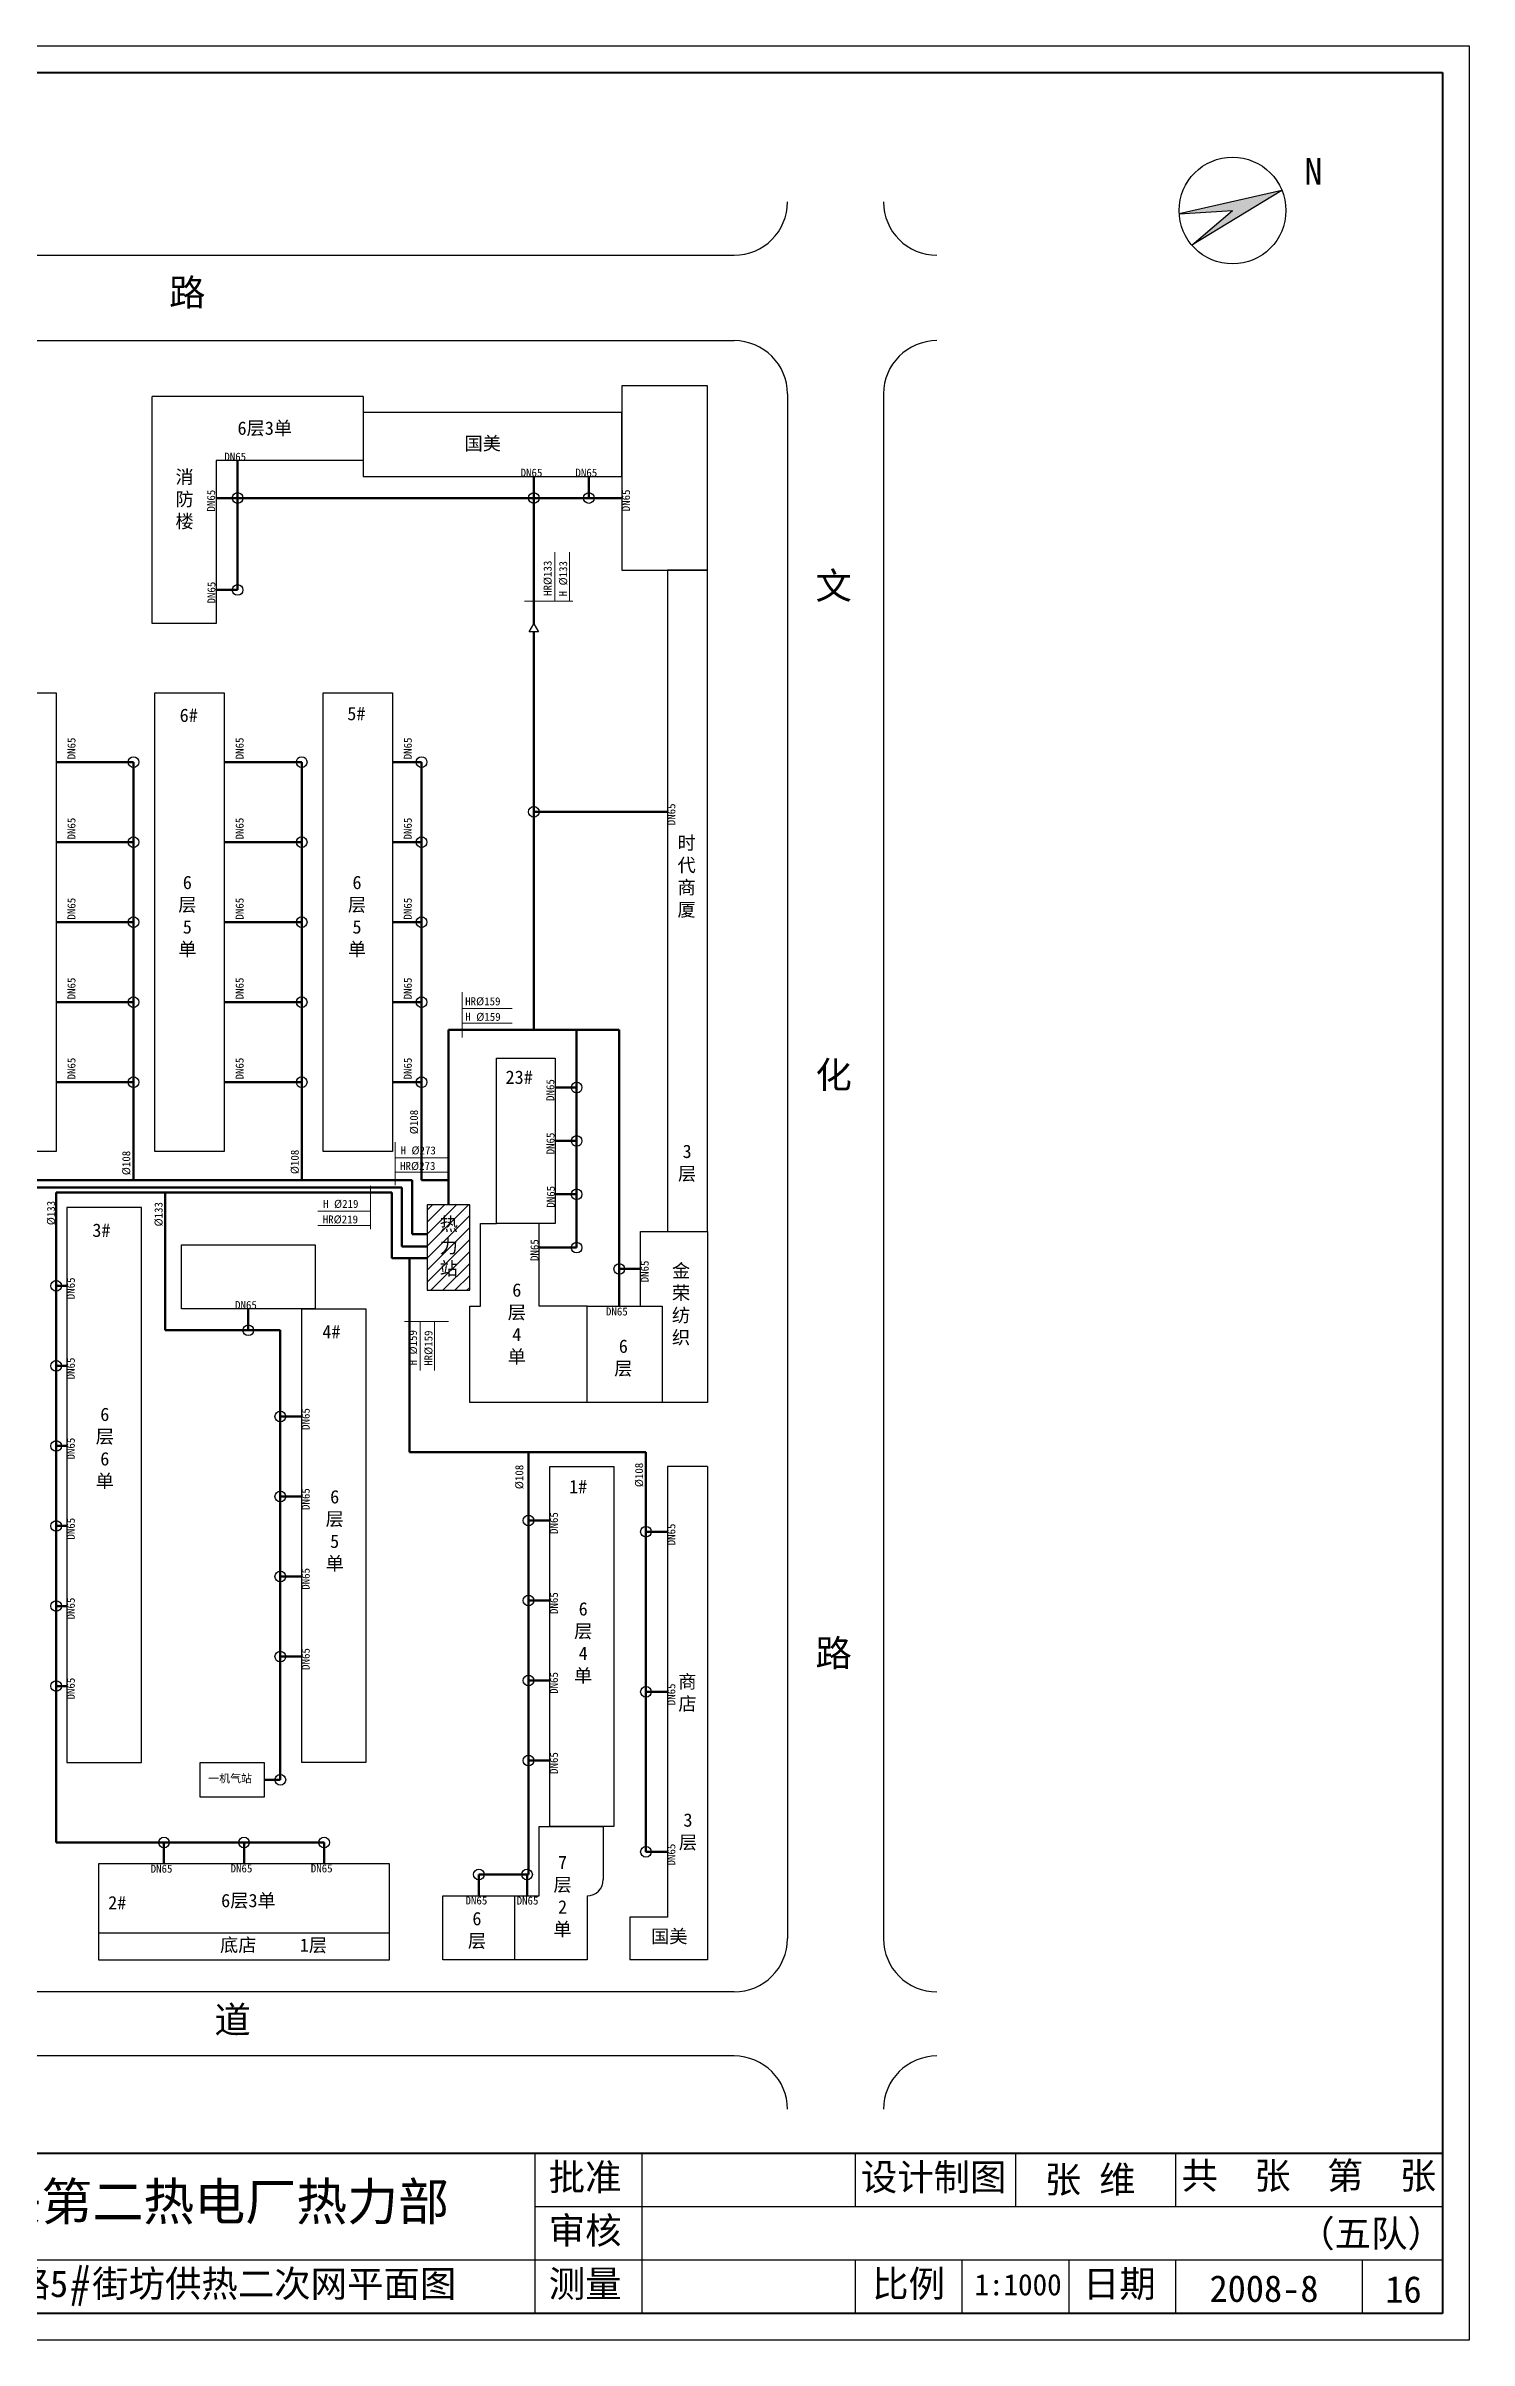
# Model space of a CAD drawing. Header units: millimetres. Extents: x 710 to 2002, y 285 to 1162.
# Drawn here: x 1047.6 to 1314.2, y 285.3 to 715.3 of the extents above; entities that cross this region are included whole.
import ezdxf

# ---------------------------------------------------------------- set-up
doc = ezdxf.new("R2010")
doc.units = ezdxf.units.MM
doc.layers.add('标注', color=7, linetype='Continuous', lineweight=18)
doc.layers.add('管道', color=7, linetype='Continuous', lineweight=50)
doc.layers.add('边线', color=1, linetype='Continuous')

msp = doc.modelspace()

# ---------------------------------------------------------------- hatches: boundary and pattern name
msp.add_hatch(color=256).paths.add_polyline_path([(1279.12, 688.24), (1259.88, 683.84), (1269.86, 684.49), (1262.23, 678.01)])
at = {"layer": '标注'}
h = msp.add_hatch(dxfattribs=at)
h.set_pattern_fill('ANSI31', color=5, scale=0.5, style=0)
h.paths.add_polyline_path([(1118.99, 482.11), (1126.99, 482.11), (1126.99, 498.11), (1118.99, 498.11)])
h.paths.add_polyline_path([(1120.72, 496.4), (1125.38, 496.4), (1125.38, 482.9), (1120.72, 482.9)], flags=24)

# ---------------------------------------------------------------- linework, layer by layer
at = {"lineweight": 40}
for p, q in [((715.18, 710.35), (1309.18, 710.35)), ((1309.18, 710.35), (1309.18, 290.35)), ((1309.18, 320.35), (1019.18, 320.35)), ((1309.18, 290.35), (715.18, 290.35))]:
    msp.add_line(p, q, dxfattribs=at)
for p, q in [((1279.12, 688.24), (1259.88, 683.84)), ((1279.12, 688.24), (1262.23, 678.01)), ((1259.88, 683.84), (1269.86, 684.49)), ((1262.23, 678.01), (1269.86, 684.49)), ((827.49, 676.11), (1176.49, 676.11)), ((827.49, 660.11), (1176.49, 660.11)), ((1106.99, 649.61), (1067.49, 649.61)), ((1067.49, 607.11), (1067.49, 649.61)), ((1106.99, 649.61), (1106.99, 637.61)), ((1171.49, 651.61), (1155.49, 651.61)), ((1155.49, 651.61), (1155.49, 617.11)), ((1171.49, 617.11), (1171.49, 651.61)), ((1186.49, 650.11), (1186.49, 360.61)), ((1204.49, 650.11), (1204.49, 360.61)), ((1155.49, 646.61), (1106.99, 646.61)), ((1106.99, 646.61), (1106.99, 634.61)), ((1155.49, 634.61), (1155.49, 646.61)), ((1106.99, 637.61), (1079.49, 637.61)), ((1079.49, 637.61), (1079.49, 607.11)), ((1106.99, 634.61), (1155.49, 634.61)), ((1155.49, 617.11), (1171.49, 617.11)), ((1171.49, 617.11), (1163.99, 617.11)), ((1163.99, 617.11), (1163.99, 493.11)), ((1171.49, 493.11), (1171.49, 617.11)), ((1079.49, 607.11), (1067.49, 607.11)), ((1036.49, 594.11), (1049.49, 594.11)), ((1049.49, 594.11), (1049.49, 508.11)), ((1067.99, 594.11), (1080.99, 594.11)), ((1067.99, 508.11), (1067.99, 594.11)), ((1080.99, 594.11), (1080.99, 508.11)), ((1099.49, 508.11), (1099.49, 594.11)), ((1099.49, 594.11), (1112.49, 594.11)), ((1112.49, 594.11), (1112.49, 508.11)), ((1131.99, 494.61), (1131.99, 525.61)), ((1131.99, 525.61), (1142.99, 525.61)), ((1142.99, 525.61), (1142.99, 494.61)), ((1049.49, 508.11), (1036.49, 508.11)), ((1080.99, 508.11), (1067.99, 508.11)), ((1112.49, 508.11), (1099.49, 508.11)), ((1065.49, 497.61), (1051.49, 497.61)), ((1051.49, 497.61), (1051.49, 393.61)), ((1065.49, 393.61), (1065.49, 497.61)), ((1126.99, 498.11), (1118.99, 498.11)), ((1118.99, 498.11), (1118.99, 482.11)), ((1126.99, 482.11), (1126.99, 498.11)), ((1128.99, 479.11), (1128.99, 494.61)), ((1128.99, 494.61), (1131.99, 494.61)), ((1142.99, 494.61), (1131.99, 494.61)), ((1139.99, 479.11), (1139.99, 494.61)), ((1072.99, 490.61), (1097.99, 490.61)), ((1072.99, 478.61), (1072.99, 490.61)), ((1097.99, 490.61), (1097.99, 478.61)), ((1158.99, 479.11), (1158.99, 493.11)), ((1158.99, 493.11), (1171.49, 493.11)), ((1171.49, 493.11), (1171.49, 461.11)), ((1118.99, 482.11), (1126.99, 482.11)), ((1097.99, 478.61), (1072.99, 478.61)), ((1095.49, 478.61), (1107.49, 478.61)), ((1095.49, 393.61), (1095.49, 478.61)), ((1107.49, 478.61), (1107.49, 393.61)), ((1126.99, 461.11), (1126.99, 479.11)), ((1126.99, 479.11), (1128.99, 479.11)), ((1148.99, 479.11), (1139.99, 479.11)), ((1148.99, 461.11), (1148.99, 479.11)), ((1148.99, 479.11), (1162.99, 479.11)), ((1162.99, 479.11), (1162.99, 461.11)), ((1148.99, 461.11), (1126.99, 461.11)), ((1171.49, 461.11), (1148.99, 461.11)), ((1141.99, 381.61), (1141.99, 449.11)), ((1141.99, 449.11), (1153.99, 449.11)), ((1153.99, 449.11), (1153.99, 381.61)), ((1171.49, 449.11), (1163.99, 449.11)), ((1163.99, 449.11), (1163.99, 364.61)), ((1171.49, 449.11), (1171.49, 356.61)), ((1051.49, 393.61), (1065.49, 393.61)), ((1076.49, 387.11), (1076.49, 393.61)), ((1076.49, 393.61), (1088.49, 393.61)), ((1088.49, 393.61), (1088.49, 387.11)), ((1107.49, 393.61), (1095.49, 393.61)), ((1088.49, 387.11), (1076.49, 387.11)), ((1139.99, 381.61), (1151.99, 381.61)), ((1139.99, 368.61), (1139.99, 381.61)), ((1153.99, 381.61), (1141.99, 381.61)), ((1151.99, 381.61), (1151.99, 371.66)), ((1111.94, 374.61), (1057.44, 374.61)), ((1057.44, 374.61), (1057.44, 361.61)), ((1111.94, 361.61), (1111.94, 374.61)), ((1121.94, 356.61), (1121.94, 368.61)), ((1121.94, 368.61), (1135.44, 368.61)), ((1135.44, 356.61), (1135.44, 368.61)), ((1135.44, 368.61), (1139.99, 368.61)), ((1148.94, 368.61), (1148.94, 356.61)), ((1111.94, 361.61), (1057.44, 361.61)), ((1057.44, 361.61), (1057.44, 356.61)), ((1111.94, 356.61), (1111.94, 361.61)), ((1156.94, 364.61), (1156.94, 356.61)), ((1163.99, 364.61), (1156.94, 364.61)), ((1057.44, 356.61), (1111.94, 356.61)), ((1135.44, 356.61), (1121.94, 356.61)), ((1148.94, 356.61), (1135.44, 356.61)), ((1171.49, 356.61), (1156.94, 356.61)), ((1176.49, 350.61), (827.49, 350.61)), ((1176.49, 338.61), (827.49, 338.61)), ((1139.18, 320.35), (1139.18, 290.35)), ((1159.18, 320.35), (1159.18, 290.35)), ((1199.18, 320.35), (1199.18, 310.35)), ((1229.22, 320.35), (1229.22, 310.35)), ((1259.18, 320.35), (1259.18, 310.35)), ((1309.18, 310.35), (1139.18, 310.35)), ((1309.18, 300.35), (1019.18, 300.35)), ((1199.18, 300.35), (1199.18, 290.35)), ((1219.18, 300.35), (1219.18, 290.35)), ((1239.18, 300.35), (1239.18, 290.35)), ((1259.18, 300.35), (1259.18, 290.35)), ((1294.18, 300.35), (1294.18, 290.35))]:
    msp.add_line(p, q)
msp.add_lwpolyline([(1138.99, 607.04), (1139.86, 605.54), (1138.12, 605.54)], close=True)
for centre, radius in [((1269.86, 684.49), 10), ((1083.49, 630.61), 1), ((1138.99, 630.61), 1), ((1149.28, 630.61), 1), ((1083.49, 613.38), 1), ((1063.99, 581.11), 1), ((1095.49, 581.11), 1), ((1117.95, 581.11), 1), ((1138.99, 571.78), 1), ((1063.99, 566.11), 1), ((1095.49, 566.11), 1), ((1117.95, 566.11), 1), ((1063.99, 551.11), 1), ((1095.49, 551.11), 1), ((1117.95, 551.11), 1), ((1063.99, 536.11), 1), ((1095.49, 536.11), 1), ((1117.95, 536.11), 1), ((1063.99, 521.11), 1), ((1095.49, 521.11), 1), ((1117.95, 521.11), 1), ((1146.99, 520.11), 1), ((1146.99, 510.11), 1), ((1146.99, 500.11), 1), ((1146.99, 490.11), 1), ((1154.99, 486.11), 1), ((1049.49, 482.94), 1), ((1085.49, 474.61), 1), ((1049.49, 467.94), 1), ((1091.49, 458.46), 1), ((1049.49, 452.94), 1), ((1091.49, 443.46), 1), ((1049.49, 437.94), 1), ((1137.99, 438.97), 1), ((1159.99, 436.86), 1), ((1091.49, 428.46), 1), ((1049.49, 422.94), 1), ((1137.99, 423.97), 1), ((1091.49, 413.46), 1), ((1049.49, 407.94), 1), ((1137.99, 408.97), 1), ((1159.99, 406.86), 1), ((1091.49, 390.36), 1), ((1137.99, 393.97), 1), ((1069.69, 378.61), 1), ((1084.69, 378.61), 1), ((1099.69, 378.61), 1), ((1159.99, 376.86), 1), ((1128.69, 372.61), 1), ((1137.71, 372.61), 1)]:
    msp.add_circle(centre, radius)
for centre, radius, start, end in [((1176.49, 686.11), 10, 270, 0), ((1214.49, 686.11), 10, 180, 270), ((1176.49, 650.11), 10, 360, 90), ((1214.49, 650.11), 10, 90, 180), ((1148.94, 371.66), 3.05, 270, 360), ((1176.49, 360.61), 10, 270, 360), ((1214.49, 360.61), 10, 180, 270), ((1176.49, 328.61), 10, 360, 90), ((1214.49, 328.61), 10, 90, 180)]:
    msp.add_arc(centre, radius, start, end)
at = {"layer": '标注'}
for p, q in [((1142.93, 611.29), (1142.93, 620.47)), ((1145.63, 611.29), (1145.63, 620.43)), ((1146.29, 611.29), (1137.22, 611.29)), ((1125.54, 529.5), (1125.54, 538)), ((1125.54, 534.91), (1134.95, 534.91)), ((1125.54, 532.21), (1134.95, 532.21)), ((1113.03, 501.83), (1113.03, 509.85)), ((1113.03, 506.96), (1122.86, 506.96)), ((1113.03, 504.26), (1122.86, 504.26)), ((1108.36, 493.54), (1108.36, 501.72)), ((1098.53, 496.94), (1108.36, 496.94)), ((1098.53, 494.24), (1108.36, 494.24)), ((1123.01, 476.24), (1114.77, 476.24)), ((1117.7, 467.06), (1117.7, 476.24)), ((1120.4, 467.06), (1120.4, 476.24))]:
    msp.add_line(p, q, dxfattribs=at)
at = {"layer": '管道'}
for p, q in [((1083.49, 613.38), (1083.49, 637.61)), ((1138.99, 607.04), (1138.99, 634.61)), ((1149.28, 634.61), (1149.28, 630.61)), ((1155.49, 630.61), (1079.49, 630.61)), ((1079.49, 613.38), (1083.49, 613.38)), ((1138.99, 530.94), (1138.99, 605.54)), ((1063.99, 581.11), (1049.49, 581.11)), ((1063.99, 581.11), (1063.99, 502.74)), ((1095.49, 581.11), (1080.99, 581.11)), ((1095.49, 581.11), (1095.49, 502.74)), ((1117.95, 581.11), (1112.49, 581.11)), ((1117.95, 581.11), (1117.95, 502.74)), ((1138.99, 571.78), (1163.99, 571.78)), ((1063.99, 566.11), (1049.49, 566.11)), ((1095.49, 566.11), (1080.99, 566.11)), ((1117.95, 566.11), (1112.49, 566.11)), ((1063.99, 551.11), (1049.49, 551.11)), ((1095.49, 551.11), (1080.99, 551.11)), ((1117.95, 551.11), (1112.49, 551.11)), ((1063.99, 536.11), (1049.49, 536.11)), ((1095.49, 536.11), (1080.99, 536.11)), ((1117.95, 536.11), (1112.49, 536.11)), ((1122.99, 498.11), (1122.99, 530.94)), ((1122.99, 530.94), (1154.99, 530.94)), ((1146.99, 490.11), (1146.99, 530.94)), ((1154.99, 530.94), (1154.99, 479.11)), ((1063.99, 521.11), (1049.49, 521.11)), ((1095.49, 521.11), (1080.99, 521.11)), ((1117.95, 521.11), (1112.49, 521.11)), ((1142.99, 520.11), (1146.99, 520.11)), ((1142.99, 510.11), (1146.99, 510.11)), ((1116.2, 502.74), (830.99, 502.74)), ((1112.38, 500.47), (1049.49, 500.47)), ((1049.49, 378.61), (1049.49, 500.47)), ((1069.91, 500.47), (1069.91, 474.61)), ((1112.38, 488.13), (1112.38, 500.47)), ((1116.2, 492.62), (1116.2, 502.74)), ((1117.95, 502.74), (1122.99, 502.74)), ((1142.99, 500.11), (1146.99, 500.11)), ((1118.99, 492.62), (1116.2, 492.62)), ((1118.99, 488.13), (1112.38, 488.13)), ((1115.69, 488.13), (1115.69, 451.8)), ((1139.99, 490.11), (1146.99, 490.11)), ((1158.99, 486.11), (1154.99, 486.11)), ((1051.49, 482.94), (1049.49, 482.94)), ((1085.49, 478.61), (1085.49, 474.61)), ((1091.49, 474.61), (1069.91, 474.61)), ((1091.49, 390.36), (1091.49, 474.61)), ((1051.49, 467.94), (1049.49, 467.94)), ((1095.49, 458.46), (1091.49, 458.46)), ((1051.49, 452.94), (1049.49, 452.94)), ((1115.69, 451.8), (1130.77, 451.8)), ((1121.95, 451.8), (1159.99, 451.8)), ((1137.99, 372.61), (1137.99, 451.8)), ((1159.99, 376.86), (1159.99, 451.8)), ((1095.49, 443.46), (1091.49, 443.46)), ((1141.99, 438.97), (1137.99, 438.97)), ((1051.49, 437.94), (1049.49, 437.94)), ((1163.99, 436.86), (1159.99, 436.86)), ((1095.49, 428.46), (1091.49, 428.46)), ((1051.49, 422.94), (1049.49, 422.94)), ((1141.99, 423.97), (1137.99, 423.97)), ((1095.49, 413.46), (1091.49, 413.46)), ((1141.99, 408.97), (1137.99, 408.97)), ((1051.49, 407.94), (1049.49, 407.94)), ((1163.99, 406.86), (1159.99, 406.86)), ((1141.99, 393.97), (1137.99, 393.97)), ((1091.49, 390.36), (1088.49, 390.36)), ((1099.69, 378.61), (1049.49, 378.61)), ((1069.69, 374.61), (1069.69, 378.61)), ((1084.69, 374.61), (1084.69, 378.61)), ((1099.69, 374.61), (1099.69, 378.61)), ((1163.99, 376.86), (1159.99, 376.86)), ((1137.99, 372.61), (1128.69, 372.61)), ((1128.69, 372.61), (1128.69, 368.61)), ((1137.71, 368.61), (1137.71, 372.61))]:
    msp.add_line(p, q, dxfattribs=at)
at = {"layer": '管道', "color": 1}
for p, q in [((884.48, 501.37), (1106.78, 501.37)), ((1106.78, 501.37), (1114.24, 501.37)), ((1114.24, 501.37), (1114.24, 490.35)), ((1114.24, 490.35), (1118.99, 490.35))]:
    msp.add_line(p, q, dxfattribs=at)
at = {"layer": '边线'}
for p, q in [((710.18, 715.35), (1314.18, 715.35)), ((1314.18, 715.35), (1314.18, 285.35)), ((1314.18, 285.35), (710.18, 285.35))]:
    msp.add_line(p, q, dxfattribs=at)

# ---------------------------------------------------------------- texts
at = {"attachment_point": 1}
for s, insert, char_height, width in [('N', (1283.32, 694.33), 5, 13.437), ('{\\fFangSong_GB2312|b0|i0|c134|p49;批准}', (1141.77, 318.41), 5, 88.5221), ('{\\fFangSong_GB2312|b0|i0|c134|p49;设计制图}', (1200.24, 318.41), 5, 88.5221), ('{\\fFangSong_GB2312|b0|i0|c134|p49;共  张  第  张}', (1260.32, 318.68), 5, 88.5221), ('{\\fSimHei|b0|i0|c134|p2;包头第二热电厂热力部}', (1027.63, 314.81), 7, 133.3392), ('{\\fFangSong_GB2312|b0|i0|c134|p49;审核}', (1141.77, 308.41), 5, 88.5221), ('{\\fSimSun|b0|i0|c134|p54;幸福路}5{\\Ftxt.shx|c1;#\\fSimSun|b0|i0|c134|p6;街坊\\fSimSun|b0|i0|c134|p54;供热二次网平面图}', (1027.88, 298.43), 5, 145.2356), ('{\\fFangSong_GB2312|b0|i0|c134|p49;测量}', (1141.77, 298.41), 5, 88.5221), ('{\\fFangSong_GB2312|b0|i0|c134|p49;比例}', (1202.36, 298.41), 5, 88.5221), ('{\\fFangSong_GB2312|b0|i0|c134|p49;日期}', (1241.85, 298.41), 5, 88.5221)]:
    msp.add_mtext(s, dxfattribs=dict(at, insert=insert, char_height=char_height, width=width))
at = {"layer": '标注'}
for s, insert, char_height, width, attachment_point in [('{\\fSimSun|b0|i0|c134|p54;幸                       福                       路}', (900.56, 671.64), 5, 212.9461, 1), ('6{\\fSimSun|b0|i0|c134|p54;层}3{\\fSimSun|b0|i0|c134|p54;单}', (1083.47, 644.96), 2.5, 18.6156, 1), ('{\\fSimSun|b0|i0|c134|p54;国美}', (1126, 642.09), 2.5, 18.4416, 1), ('DN65', (1081, 639.11), 1.5, 6.3469, 1), ('{\\fSimSun|b0|i0|c134|p54;消防楼}', (1071.85, 635.82), 2.5, 3.5314, 1), ('DN65', (1136.5, 636.11), 1.5, 6.3469, 1), ('DN65', (1146.78, 636.11), 1.5, 6.3469, 1), ('{\\fSimSun|b0|i0|c134|p54;文\\P\\P\\P\\P\\P\\P\\P\\P\\P\\P\\P化\\P\\P\\P\\P\\P\\P\\P\\P\\P\\P\\P\\P\\P路}', (1191.73, 616.67), 5, 7.6025, 1), ('6#', (1072.63, 591.14), 2.5, 5.9538, 1), ('5#', (1104.03, 591.46), 2.5, 5.9538, 1), ('{\\fSimSun|b0|i0|c134|p54;时代商厦}', (1165.89, 567.22), 2.5, 3.1214, 1), ('6\\P{\\fSimSun|b0|i0|c134|p54;层}\\P5\\P{\\fSimSun|b0|i0|c134|p54;单}', (1074.07, 552.17), 2.5, 4.9783, 5), ('6\\P{\\fSimSun|b0|i0|c134|p54;层}\\P5\\P{\\fSimSun|b0|i0|c134|p54;单}', (1105.85, 552.17), 2.5, 4.9783, 5), ('HR%%C159', (1126.12, 537.03), 1.5, 13.5629, 1), ('H %%C159', (1126.15, 534.12), 1.5, 13.5393, 1), ('23#', (1133.68, 523.3), 2.5, 7.3823, 1), ('H %%C273', (1114.01, 509.08), 1.5, 11.8997, 1), ('3{\\fSimSun|b0|i0|c134|p54;层}', (1167.69, 505.92), 2.5, 4.7448, 5), ('HR%%C273', (1113.93, 506.17), 1.5, 11.9811, 1), ('H %%C219', (1099.51, 499.06), 1.5, 11.8997, 1), ('3#', (1056.27, 494.62), 2.5, 5.9538, 1), ('HR%%C219', (1099.43, 496.15), 1.5, 11.9811, 1), ('{\\fSimSun|b0|i0|c134|p54;热力站}', (1121.35, 495.78), 2.5, 3.5922, 1), ('{\\fSimSun|b0|i0|c134|p54;金荣纺织}', (1164.85, 487.03), 2.5, 3.8766, 1), ('6\\P{\\fSimSun|b0|i0|c134|p54;层}\\P4\\P{\\fSimSun|b0|i0|c134|p54;单}', (1135.79, 475.78), 2.5, 4.9783, 5), ('DN65', (1083.01, 480.11), 1.5, 6.3469, 1), ('DN65', (1152.49, 478.89), 1.5, 6.3469, 1), ('4#', (1099.37, 475.59), 2.5, 5.9538, 1), ('6{\\fSimSun|b0|i0|c134|p54;层}', (1155.75, 469.4), 2.5, 4.7448, 5), ('6\\P{\\fSimSun|b0|i0|c134|p54;层}\\P6\\P{\\fSimSun|b0|i0|c134|p54;单}', (1058.61, 452.48), 2.5, 4.9783, 5), ('6\\P{\\fSimSun|b0|i0|c134|p54;层}\\P5\\P{\\fSimSun|b0|i0|c134|p54;单}', (1101.67, 437.03), 2.5, 4.9783, 5), ('1#', (1145.59, 446.58), 2.5, 5.9538, 1), ('6\\P{\\fSimSun|b0|i0|c134|p54;层}\\P4\\P{\\fSimSun|b0|i0|c134|p54;单}', (1148.23, 416.02), 2.5, 4.9783, 5), ('{\\fSimSun|b0|i0|c134|p54;商店}', (1166.05, 410.03), 2.5, 3.3163, 1), ('{\\fSimSun|b0|i0|c134|p54;一机气站}', (1077.99, 391.37), 1.5, 15.8673, 1), ('3{\\fSimSun|b0|i0|c134|p54;层}', (1167.85, 380.59), 2.5, 4.7448, 5), ('DN65', (1067.2, 374.46), 1.5, 6.3469, 1), ('DN65', (1082.17, 374.51), 1.5, 6.3469, 1), ('DN65', (1097.2, 374.51), 1.5, 6.3469, 1), ('7\\P{\\fSimSun|b0|i0|c134|p54;层}\\P2\\P{\\fSimSun|b0|i0|c134|p54;单}', (1144.36, 368.49), 2.5, 4.9783, 5), ('2#', (1059.24, 368.58), 2.5, 5.9538, 1), ('6{\\fSimSun|b0|i0|c134|p54;层}3{\\fSimSun|b0|i0|c134|p54;单}', (1080.4, 368.99), 2.5, 18.6156, 1), ('DN65', (1126.18, 368.5), 1.5, 6.3469, 1), ('6{\\fSimSun|b0|i0|c134|p54;层}', (1128.32, 362.12), 2.5, 4.7448, 5), ('DN65', (1135.76, 368.48), 1.5, 6.3469, 1), ('{\\fSimSun|b0|i0|c134|p54;国美}', (1160.95, 362.28), 2.5, 7.2372, 1), ('{\\fSimSun|b0|i0|c134|p54;底店}', (1080.2, 360.66), 2.5, 10.3674, 1), ('1{\\fSimSun|b0|i0|c134|p54;层}', (1095.13, 360.63), 2.5, 13.918, 1), ('{\\fSimSun|b0|i0|c134|p54;哈                       达                       道}', (909.03, 347.89), 5, 206.1309, 1), ('{\\fKaiTi_GB2312|b0|i0|c134|p49;张 维}', (1234.67, 317.96), 5, 30.3874, 1), ('{\\fKaiTi_GB2312|b0|i0|c134|p49;（五队）}', (1282.18, 307.82), 5, 30.3874, 1), ('{\\H0.8x;1:1000}', (1221.53, 297.74), 5, 42.6517, 1), ('2008-8', (1265.56, 297.51), 5, 42.6517, 1), ('16', (1298.49, 297.36), 5, 42.6517, 1)]:
    msp.add_mtext(s, dxfattribs=dict(at, insert=insert, char_height=char_height, width=width, attachment_point=attachment_point))
at = {"layer": '标注', "char_height": 1.5, "attachment_point": 1, "rotation": 90}
for s, insert, width in [('DN65', (1077.77, 628.07), 3.133), ('DN65', (1155.49, 628.12), 3.133), ('HR%%C133', (1140.81, 612.26), 11.8997), ('H %%C133', (1143.72, 612.18), 11.9811), ('DN65', (1077.83, 610.84), 3.133), ('DN65', (1051.61, 581.63), 3.133), ('DN65', (1083.11, 581.63), 3.133), ('DN65', (1114.61, 581.63), 3.133), ('DN65', (1163.99, 569.28), 3.133), ('DN65', (1051.61, 566.61), 3.133), ('DN65', (1083.11, 566.61), 3.133), ('DN65', (1114.61, 566.61), 3.133), ('DN65', (1051.61, 551.6), 3.133), ('DN65', (1083.11, 551.6), 3.133), ('DN65', (1114.61, 551.6), 3.133), ('DN65', (1051.61, 536.64), 3.133), ('DN65', (1083.11, 536.64), 3.133), ('DN65', (1114.61, 536.64), 3.133), ('DN65', (1051.61, 521.63), 3.133), ('DN65', (1083.11, 521.63), 3.133), ('DN65', (1114.61, 521.63), 3.133), ('DN65', (1141.31, 517.61), 3.133), ('%%C108', (1115.77, 511.36), 9.9494), ('%%C108', (1061.87, 503.68), 9.9494), ('%%C108', (1093.44, 503.88), 9.9494), ('DN65', (1141.35, 507.59), 3.133), ('DN65', (1141.4, 497.6), 3.133), ('%%C133', (1047.78, 494.31), 9.9494), ('%%C133', (1067.93, 494.08), 9.9494), ('DN65', (1138.35, 487.61), 3.133), ('DN65', (1158.99, 483.6), 3.133), ('DN65', (1051.49, 480.44), 3.133), ('H %%C159', (1115.58, 468.04), 11.8997), ('HR%%C159', (1118.49, 467.96), 11.9811), ('DN65', (1051.49, 465.42), 3.133), ('DN65', (1095.49, 455.95), 3.133), ('DN65', (1051.49, 450.4), 3.133), ('%%C108', (1135.5, 444.83), 9.9494), ('%%C108', (1157.94, 445.21), 9.9494), ('DN65', (1095.49, 440.94), 3.133), ('DN65', (1051.49, 435.39), 3.133), ('DN65', (1141.99, 436.45), 3.133), ('DN65', (1163.99, 434.31), 3.133), ('DN65', (1095.49, 425.98), 3.133), ('DN65', (1051.49, 420.43), 3.133), ('DN65', (1141.99, 421.44), 3.133), ('DN65', (1095.49, 410.97), 3.133), ('DN65', (1051.49, 405.42), 3.133), ('DN65', (1141.99, 406.48), 3.133), ('DN65', (1163.99, 404.34), 3.133), ('DN65', (1141.99, 391.47), 3.133), ('DN65', (1163.99, 374.31), 3.133)]:
    msp.add_mtext(s, dxfattribs=dict(at, insert=insert, width=width))

doc.saveas('drawing.dxf')
